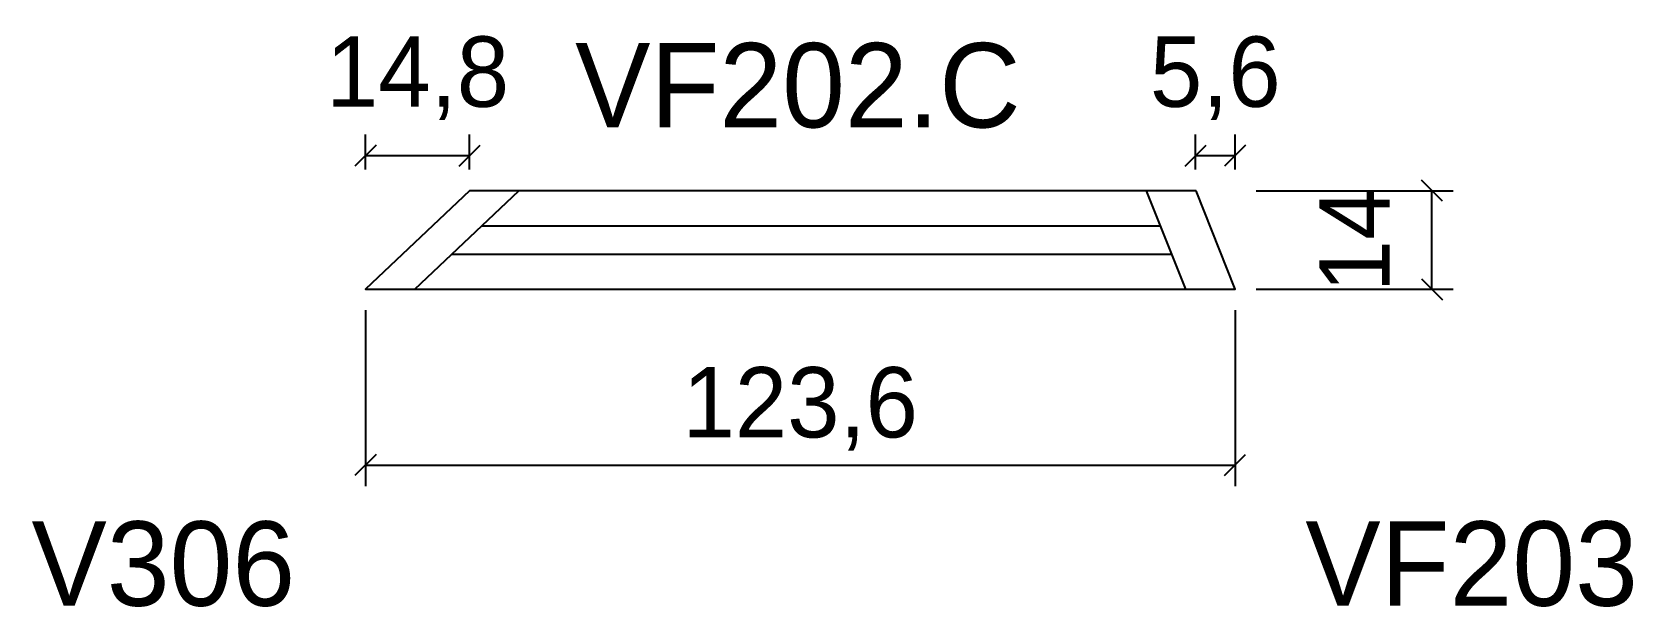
# Model space of a CAD drawing. Extents: x -47 to 180, y -59 to 23.
import ezdxf
from ezdxf.enums import TextEntityAlignment as Align

# ---------------------------------------------------------------- set-up
doc = ezdxf.new("R2010")
doc.units = 0
for name, color, linetype in [('5', 5, 'Continuous'), ('COTA', 241, 'Continuous'), ('NOMENCLATURA', 7, 'Continuous'), ('Painéis', 200, 'Continuous'), ('SARR_2.2x7', 40, 'Continuous'), ('SARR_5cm', 4, 'Continuous')]:
    doc.layers.add(name, color=color, linetype=linetype)
doc.dimstyles.new('PAINEL', dxfattribs={"dimtxt": 10, "dimasz": 3, "dimexe": 3, "dimexo": 3, "dimgap": 3, "dimtad": 1, "dimblk": 'OBLIQUE', "dimblk1": 'OBLIQUE', "dimcen": 2.5, "dimclrd": 4, "dimclre": 4, "dimclrt": 240, "dimazin": 3, "dimtfac": 1, "dimtmove": 0, "dimatfit": 3})

# ---------------------------------------------------------------- blocks, each defined once
blk = doc.blocks.new('_OBLIQUE')
at = {"color": 0, "linetype": 'BYBLOCK'}
blk.add_line((-0.5, -0.5), (0.5, 0.5), dxfattribs=at)

msp = doc.modelspace()

# ---------------------------------------------------------------- linework, layer by layer
at = {"layer": 'Painéis'}
msp.add_lwpolyline([(118.1, 0), (14.8, 0), (0, -14), (123.6, -14), (118.1, 0)], close=True, dxfattribs=at)
at = {"layer": 'SARR_2.2x7'}
for p, q in [((7, -14), (21.8, 0)), ((116.6, -14), (111, 0))]:
    msp.add_line(p, q, dxfattribs=at)
at = {"layer": 'SARR_5cm'}
for p, q in [((16.514, -5), (113, -5)), ((12.286, -9), (114.6, -9))]:
    msp.add_line(p, q, dxfattribs=at)

# ---------------------------------------------------------------- texts
at = {"layer": '5'}
msp.add_text('V306', height=12, dxfattribs=at).set_placement((-10, -59), align=Align.RIGHT)
msp.add_text('VF203', height=12, dxfattribs=at).set_placement((133.6, -59))
at = {"layer": 'NOMENCLATURA'}
msp.add_text('VF202.C', height=12, dxfattribs=at).set_placement((29.8, 9))

# ---------------------------------------------------------------- dimensions: what is measured, and where the dimension line sits
at = {"layer": 'COTA'}
for base, p1, p2 in [((0, 5), (0, 0), (14.8, 0)), ((118, 5), (118, 0), (123.6, 0)), ((0, -39), (0, -14), (123.6, -14))]:
    msp.add_linear_dim(base=base, p1=p1, p2=p2, dimstyle='PAINEL', dxfattribs=at).render()
msp.add_linear_dim(base=(151.6, -14), p1=(123.6, -14), p2=(123.6, 0), angle=90, dimstyle='PAINEL', dxfattribs=at).render()

doc.saveas('drawing.dxf')
